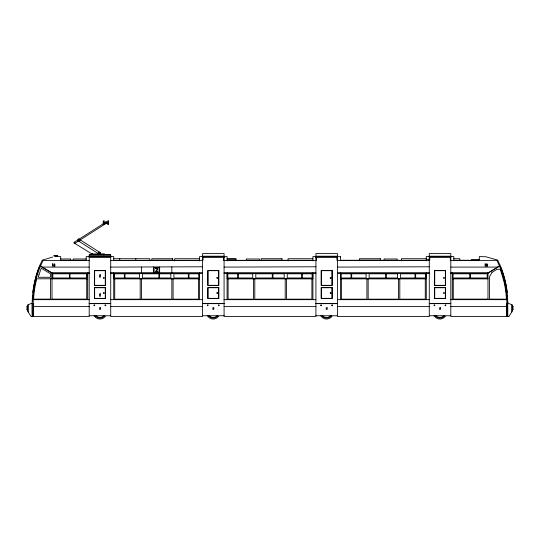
<?xml version="1.0" encoding="UTF-8"?>
<svg xmlns="http://www.w3.org/2000/svg" width="540" height="540" viewBox="0 0 540 540"><rect width="100%" height="100%" fill="white"/><g stroke="black" fill="none" stroke-linecap="round" stroke-linejoin="round"><path stroke-width="0.81" d="M32.204 316.521C31.253 297.297 33.487 277.493 42.316 260.145L52.711 257.047M32.346 296.345L32.366 295.954M507.357 296.332L507.337 295.94M507.607 296.345L507.627 295.961M110.72 315.259L110.221 315.758L89.694 315.758L89.194 315.259M224.08 315.259L223.58 315.758L203.06 315.758L202.554 315.259M337.446 315.259L336.94 315.758L316.42 315.758L315.92 315.259M450.806 315.259L450.306 315.758L429.779 315.758L429.28 315.259M36.612 278.822L36.025 281.617A96.647 95.877 -90 0 0 33.777 296.257L33.608 299.167L50.531 299.099L50.531 278.762L36.214 278.822M99.077 253.044L99.077 253.422M78.428 239.983L79.117 239.922M89.194 260.577L42.991 260.577L40.001 267.3A97.335 96.552 -90 0 0 36.45 277.891L35.539 281.502A97.146 96.37 -90 0 0 33.284 296.217L33.001 316.521M100.028 254.003L100.703 252.943L78.496 238.795L77.483 240.381L79.07 241.394L80.082 239.807M99.117 251.937L98.105 253.523L98.901 254.023M497.772 260.341L450.806 260.577M105.556 222.507L105.556 223.148M106.097 223.216L106.097 222.433M99.137 252.97L99.671 252.97L99.59 253.557M450.806 272.997L487.985 272.997L499.473 266.051M487.985 273.098L499.507 266.132M108.081 223.047L105.894 223.654L103.714 223.047L105.894 223.499L108.581 223.047M104.092 222.446L105.894 221.994L107.703 222.446M104.281 222.824L105.894 222.379L107.514 222.824M107.514 222.791L104.281 222.791M507.607 303.656C508.066 288.988 504.205 273.564 497.684 260.145L485.825 256.743L479.297 256.594L479.297 260.253L453.816 260.253M110.72 267.091L202.554 266.787M224.08 267.091L315.92 266.787M337.446 267.091L429.28 266.787M103.214 224.032L104.092 224.032M107.703 224.032L108.581 224.032M98.651 253.233L100.157 253.233M91.955 254.36L103.167 254.36M89.194 256.115L110.72 256.115M202.554 256.237L224.08 256.237M315.92 256.237L337.446 256.237M429.28 256.237L450.806 256.237M89.194 256.372L110.72 256.372M202.554 256.365L224.08 256.365M315.92 256.365L337.446 256.365M429.28 256.365L450.806 256.365M55.046 256.594L60.703 256.594L60.703 260.537M89.194 256.588L86.184 256.588L86.184 260.483M450.806 256.588L453.816 256.588L453.816 260.334M110.72 256.588L113.731 256.588L113.731 260.334L199.55 260.26M202.554 256.588L199.55 256.588L199.55 260.901M224.08 256.588L227.09 256.588L227.09 260.334L312.91 260.26M315.92 256.588L312.91 256.588L312.91 260.901M429.28 256.588L426.269 256.588L426.269 260.901M337.446 256.696L340.45 256.696M89.194 257.567L110.72 257.567M202.554 257.567L224.08 257.567M315.92 257.567L337.446 257.567M429.28 257.567L450.806 257.567M202.554 257.789L203.06 257.789L203.06 260.165L202.554 260.165M224.08 257.789L223.58 257.789L223.58 260.165L224.08 260.165M315.92 257.789L316.42 257.789L316.42 260.165L315.92 260.165M337.446 257.789L336.94 257.789L336.94 260.165L337.446 260.165M429.28 257.789L429.779 257.789L429.779 260.165L429.28 260.165M450.806 257.789L450.306 257.789L450.306 260.165L450.806 260.165M113.731 258.721L149.837 258.721L149.837 260.901M199.55 258.721L174.69 258.721L174.69 260.901M227.09 258.721L236.115 258.721L236.115 260.334M312.91 258.721L288.056 258.721L288.056 260.901M426.269 258.721L401.416 258.721L401.416 260.901M453.816 258.721L459.83 258.721L459.83 260.334M60.703 258.977L70.733 258.977L70.733 260.537M86.184 258.977L73.15 258.977L73.15 260.537M426.269 259.369L429.28 259.369M471.278 259.659L479.297 259.659M60.703 260.253L86.184 260.253M426.269 260.26L340.45 260.26L340.45 256.588M110.72 260.577L202.554 260.577M224.08 260.577L315.92 260.577M337.446 260.577L429.28 260.577M42.255 267.091L89.194 267.091M450.806 267.091L497.745 267.091M40.527 266.051L52.016 272.997L89.194 272.997M110.72 272.997L202.554 272.997M224.08 272.997L315.92 272.997M337.446 272.997L429.28 272.997M89.194 273.098L52.117 273.098L52.117 278.687L87.602 278.687M110.72 273.098L202.554 273.098M224.08 273.098L315.92 273.098M337.446 273.098L429.28 273.098M450.806 273.098L487.883 273.098M453.033 273.8L487.188 273.8L487.188 277.985L453.033 277.985L453.094 273.8M487.883 278.687L452.399 278.687L452.399 273.098M87.703 278.782L50.531 278.762M113.731 278.782L199.55 278.782M227.09 278.782L312.91 278.782M340.45 278.782L426.269 278.782M452.297 278.782L487.985 278.782M52.016 299.099L86.711 299.099L86.711 278.782M140.191 299.167L114.73 299.167L114.73 278.782M173.09 299.167L198.544 299.167L198.544 278.782M487.985 299.099L453.29 299.099L453.29 278.782M33.082 299.666L89.194 299.666M110.72 299.666L202.554 299.666M224.08 299.666L315.92 299.666M337.446 299.666L429.28 299.666M450.806 299.666L506.918 299.666M89.194 303.392L110.72 303.392M202.554 303.392L224.08 303.392M315.92 303.392L337.446 303.392M429.28 303.392L450.806 303.392M89.194 303.642L110.72 303.642M202.554 303.642L224.08 303.642M315.92 303.642L337.446 303.642M429.28 303.642L450.806 303.642M27.749 306.241L27 306.241L27 309.744L27.749 309.757M512.251 306.241L513 306.241L513 309.744L512.251 309.757M33.197 306.612L89.194 306.612M110.72 306.612L202.554 306.612M224.08 306.612L315.92 306.612M337.446 306.612L429.28 306.612M450.806 306.612L506.804 306.612M27 306.747L27.749 306.747M512.251 306.747L513 306.747M27 309.258L27.749 309.258M512.251 309.258L513 309.258M507.742 303.656L507.796 316.521M42.991 260.577L42.228 260.341M40.493 266.132L52.016 273.098M74.756 243.378L91.955 253.982L104.672 253.982L103.916 254.738M79.09 241.36L98.125 253.49M104.969 222.703L105.617 223.715M104.909 222.737L105.556 223.756M79.063 239.207L79.711 240.219M77.375 240.28L78.017 241.299M74.412 242.17L75.06 243.182M497.009 260.577L500 267.3A97.227 96.451 -90 0 1 506.723 296.217L506.999 316.521M511.819 304.688L511.819 311.958M507.64 298.465L507.64 300.901M506.804 316.521L506.804 303.656L509.207 303.656L512.237 304.857L512.251 311.29L508.91 316.521L450.806 316.521L450.806 253.577L429.28 253.577L429.28 316.521L337.446 316.521L337.446 253.577L315.92 253.577L315.92 316.521L224.08 316.521L224.08 253.577L202.554 253.577L202.554 316.521L110.72 316.521L110.72 254.59L89.194 254.59L89.194 316.521L31.091 316.521L27.756 311.297L27.749 304.857L30.794 303.656L33.197 303.656L33.197 316.521M499.797 266.132L499.797 266.531M499.777 264.742L499.777 266.423M487.985 272.997L487.985 299.666M470.34 273.8L470.34 277.985M470.138 273.8L470.138 277.985M470.077 273.8L470.077 277.985M452.297 272.997L452.297 299.666M426.269 272.997L426.269 299.666M426.168 273.098L426.168 278.687L340.551 278.687L340.551 273.098M425.27 278.782L425.27 299.167L399.809 299.167L399.809 278.782M415.651 273.8L415.651 277.985M415.044 273.8L415.044 277.985M398.567 278.782L398.567 299.167L368.159 299.167L368.159 278.782M397.123 260.537L397.123 258.977L384.082 258.977L384.082 260.537M386.289 273.8L386.289 277.985M385.655 273.8L385.655 277.985M366.91 278.782L366.91 299.167L341.456 299.167L341.456 278.782M351.675 273.8L351.675 277.985M351.074 273.8L351.074 277.985M340.45 272.997L340.45 299.666M312.91 272.997L312.91 299.666M312.809 273.098L312.809 278.687L227.191 278.687L227.191 273.098M311.904 278.782L311.904 299.167L286.45 299.167L286.45 278.782M302.285 273.8L302.285 277.985M301.685 273.8L301.685 277.985M285.201 278.782L285.201 299.167L254.799 299.167L254.799 278.782M272.923 273.8L272.923 277.985M272.295 273.8L272.295 277.985M259.369 260.537L259.369 258.977L246.328 258.977L246.328 260.537M253.55 278.782L253.55 299.167L228.096 299.167L228.096 278.782M238.316 273.8L238.316 277.985M237.715 273.8L237.715 277.985M235.616 260.692L235.616 259.22L227.59 259.22L227.59 260.786M227.09 272.997L227.09 299.666M199.55 272.997L199.55 299.666M199.449 273.098L199.449 278.687L113.832 278.687L113.832 273.098M188.926 273.8L188.926 277.985M188.325 273.8L188.325 277.985M173.09 278.782L173.09 299.666M171.842 266.888L171.842 272.997M171.842 278.782L171.842 299.167L141.433 299.167L141.433 278.782M159.644 266.942L159.644 272.997M159.563 273.8L159.563 277.985M158.936 273.8L158.936 277.985M153.63 266.949L153.63 272.997M141.433 266.99L141.433 272.997M140.191 278.782L140.191 299.666M135.797 258.721L135.797 260.334M124.956 273.8L124.956 277.985M124.349 273.8L124.349 277.985M119.745 258.721L119.745 260.334M113.731 272.997L113.731 299.666M103.167 253.982L103.167 254.738M100.157 253.982L100.157 252.477L98.651 252.477L98.651 253.982M92.758 253.982L91.955 253.787L91.955 254.738M87.703 272.997L87.703 299.666M86.906 273.8L86.906 277.985M69.863 273.8L69.923 277.985M69.66 273.8L69.66 277.985M52.016 272.997L52.016 299.666M40.223 264.742L40.21 266.531M32.42 297.743L32.42 300.942M28.181 304.688L28.181 311.958M32.846 292.417A98.746 98.712 0 0 1 39.265 267.003M500.735 267.003A98.746 98.712 0 0 1 507.155 292.417M124.76 260.618A2.005 2.005 0 0 1 126.765 260.618M130.781 260.618A2.005 2.005 0 0 1 132.786 260.618M445.338 316.346A6.723 6.723 0 0 1 434.025 315.61M444.521 315.752A5.711 5.711 0 0 1 435.463 315.954M444.116 315.448A5.204 5.204 0 0 1 435.861 315.637M331.978 316.346A6.723 6.723 0 0 1 320.666 315.61M331.162 315.752A5.711 5.711 0 0 1 322.103 315.954M330.75 315.448A5.204 5.204 0 0 1 322.502 315.637M218.612 316.346A6.723 6.723 0 0 1 207.299 315.61M217.796 315.752A5.711 5.711 0 0 1 208.744 315.954M217.391 315.448A5.204 5.204 0 0 1 209.135 315.637M105.381 316.346A6.723 6.723 0 0 1 94.068 315.61M104.564 315.752A5.711 5.711 0 0 1 95.506 315.954M104.153 315.448A5.204 5.204 0 0 1 95.904 315.637M54.56 264.411L53.581 266.119L54.986 266.119L54.986 265.741L54.041 265.741C55.897 265.187 54.446 262.744 53.656 264.276L54.56 264.411M487.134 264.411L486.162 266.119L487.566 266.119L487.566 265.741L486.621 265.741C488.477 265.187 487.019 262.744 486.236 264.276L487.134 264.411M157.16 268.92L155.297 272.147L157.977 272.147L157.977 271.438L156.168 271.438L157.646 269.703L157.862 268.4A0.884 0.884 0 0 0 157.437 267.914L155.432 268.117L155.432 268.657L156.816 268.333L157.16 268.92M93.953 305.174C94.567 307.091 95.445 303.824 93.953 305.174M105.658 222.77L106.09 222.885L105.678 222.716M103.484 277.877C104.099 279.788 104.976 276.521 103.484 277.877M103.484 292.916C104.099 294.833 104.976 291.566 103.484 292.916M104.99 305.174C105.604 307.091 106.481 303.824 104.99 305.174M207.32 305.174C207.934 307.091 208.804 303.824 207.32 305.174M216.844 277.877C217.458 279.788 218.335 276.521 216.844 277.877M216.844 292.916C217.458 294.833 218.335 291.566 216.844 292.916M218.349 305.174C218.963 307.091 219.841 303.824 218.349 305.174M320.679 305.174C321.293 307.091 322.171 303.824 320.679 305.174M330.21 277.877C330.824 279.788 331.695 276.521 330.21 277.877M330.21 292.916C330.824 294.833 331.695 291.566 330.21 292.916M331.715 305.174C332.329 307.091 333.2 303.824 331.715 305.174M434.038 305.174C434.653 307.091 435.53 303.824 434.038 305.174M443.57 277.877C444.184 279.788 445.061 276.521 443.57 277.877M443.57 292.916C444.184 294.833 445.061 291.566 443.57 292.916M445.075 305.174C445.689 307.091 446.567 303.824 445.075 305.174M38.948 274.772L38.185 277.283L50.551 277.283L50.551 273.848L41.243 268.232L38.948 274.772M492.035 272.302L489.47 276.858L489.47 299.099L506.392 299.167L506.223 296.257A96.647 95.877 90 0 0 503.975 281.617L500.31 269.298L496.996 269.298L492.035 272.302M106.238 221.893L73.805 242.554L74.446 243.574L106.886 222.905L106.238 221.893M52.61 263.831L52.515 266.119L52.893 266.119L52.61 263.831M485.19 263.831L485.089 266.119L485.474 266.119L485.19 263.831M53.899 255.839L57.713 255.778L53.899 255.839M159.145 267.435L154.13 267.449L154.13 272.498L159.145 272.498L159.145 267.435M104.092 220.941L103.214 220.941L103.214 224.242L104.092 224.242L104.092 220.954M108.581 220.941L107.703 220.941L107.703 224.242L108.581 224.242L108.581 220.954M110.322 254.664L89.6 254.664L89.6 256.021L110.322 256.021L110.322 254.664M172.685 258.721L151.841 258.721L151.841 260.219L172.685 260.219L172.685 258.721M281.995 258.721L261.151 258.721L261.151 260.219L281.995 260.219L281.995 258.721M380.315 258.721L359.471 258.721L359.471 260.219L380.315 260.219L380.315 258.721M105.475 270.479L94.439 270.479L94.439 285.525L105.475 285.525L105.475 270.479M218.835 270.479L207.806 270.479L207.806 285.525L218.835 285.525L218.835 270.479M332.195 270.479L321.165 270.479L321.165 285.525L332.195 285.525L332.195 270.479M445.561 270.479L434.525 270.479L434.525 285.525L445.561 285.525L445.561 270.479M105.273 270.682L94.642 270.682L94.642 285.329L105.273 285.329L105.273 270.682M218.632 270.682L208.001 270.682L208.001 285.329L218.632 285.329L218.632 270.682M331.999 270.682L321.368 270.682L321.368 285.329L331.999 285.329L331.999 270.682M445.358 270.682L434.727 270.682L434.727 285.329L445.358 285.329L445.358 270.682M86.967 273.8L52.812 273.8L52.812 277.985L86.967 277.985L86.967 273.8M139.388 273.8L114.534 273.8L114.534 277.985L139.388 277.985L139.388 273.8M170.856 273.8L142.425 273.8L142.425 277.985L170.856 277.985L170.856 273.8M198.747 273.8L173.894 273.8L173.894 277.985L198.747 277.985L198.747 273.8M252.747 273.8L227.894 273.8L227.894 277.985L252.747 277.985L252.747 273.8M284.216 273.8L255.785 273.8L255.785 277.985L284.216 277.985L284.216 273.8M312.107 273.8L287.253 273.8L287.253 277.985L312.107 277.985L312.107 273.8M366.107 273.8L341.253 273.8L341.253 277.985L366.107 277.985L366.107 273.8M397.575 273.8L369.144 273.8L369.144 277.985L397.575 277.985L397.575 273.8M425.466 273.8L400.613 273.8L400.613 277.985L425.466 277.985L425.466 273.8M100.366 274.833L99.549 274.833L99.549 277.223L100.366 277.223L100.366 274.833M105.475 287.53L94.439 287.53L94.439 298.566L105.475 298.566L105.475 287.53M218.835 287.53L207.806 287.53L207.806 298.566L218.835 298.566L218.835 287.53M332.195 287.53L321.165 287.53L321.165 298.566L332.195 298.566L332.195 287.53M445.561 287.53L434.525 287.53L434.525 298.566L445.561 298.566L445.561 287.53M105.273 287.732L94.642 287.732L94.642 298.363L105.273 298.363L105.273 287.732M218.632 287.732L208.001 287.732L208.001 298.363L218.632 298.363L218.632 287.732M331.999 287.732L321.368 287.732L321.368 298.363L331.999 298.363L331.999 287.732M445.358 287.732L434.727 287.732L434.727 298.363L445.358 298.363L445.358 287.732M100.366 293.868L99.549 293.868L99.549 296.257L100.366 296.257L100.366 293.868M507.843 301.928L507.742 302.933L507.843 301.928M100.46 307.793L99.455 307.793L99.455 309.4L100.46 309.4L100.46 307.793M213.82 307.793L212.821 307.793L212.821 309.4L213.82 309.4L213.82 307.793M327.179 307.793L326.18 307.793L326.18 309.4L327.179 309.4L327.179 307.793M440.546 307.793L439.54 307.793L439.54 309.4L440.546 309.4L440.546 307.793"/></g></svg>
